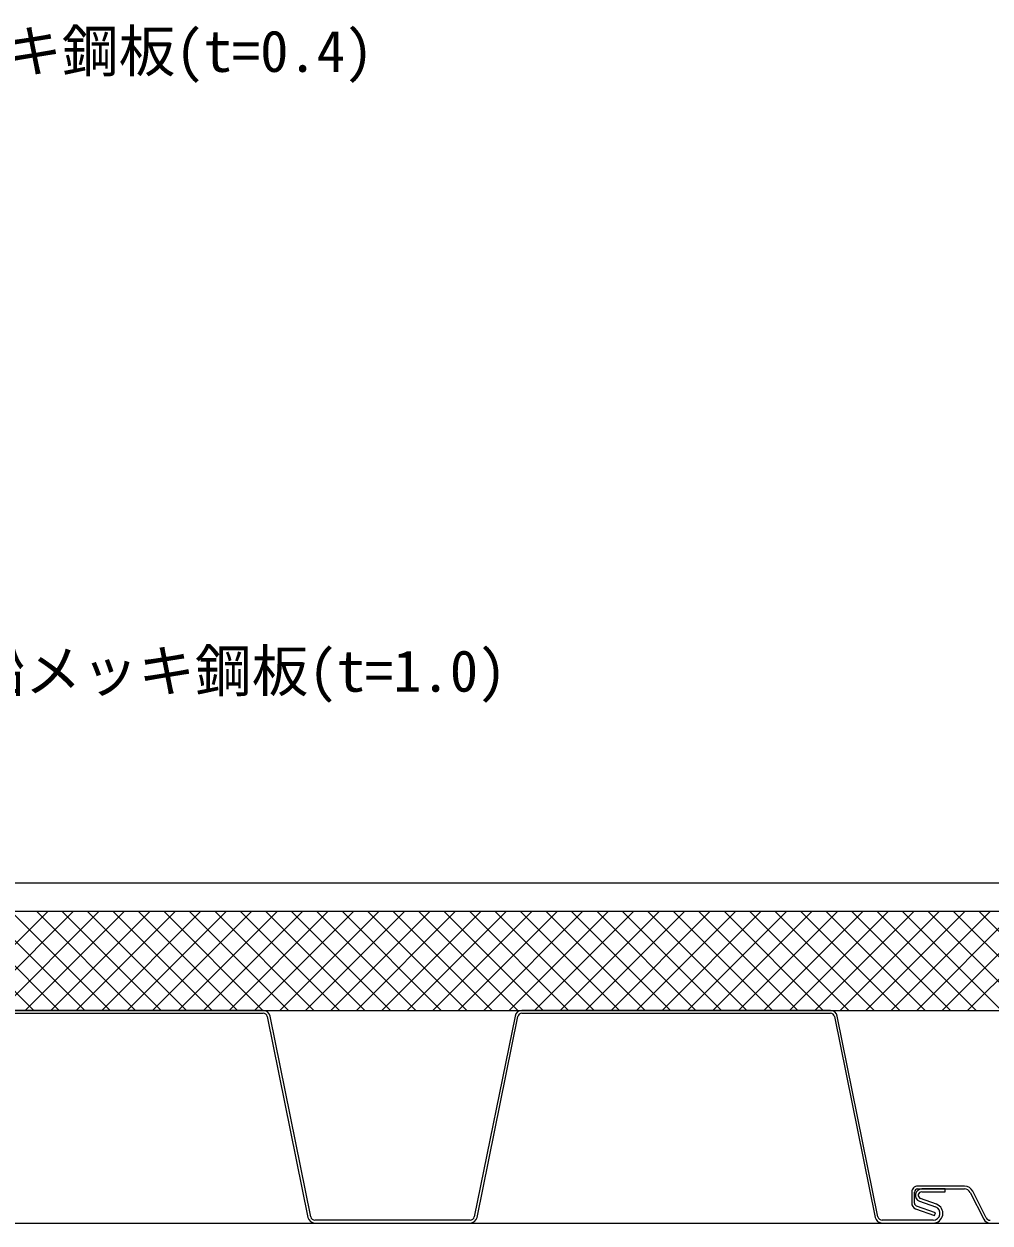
# Model space of a CAD drawing. Units: millimetres, scale not verified. Extents: x -1380 to 1380, y -955 to 955.
# Drawn here: x -160.3 to 180.3, y -210 to 212.9 of the extents above; entities that cross this region are included whole.
import ezdxf
from ezdxf.enums import TextEntityAlignment as Align

# ---------------------------------------------------------------- set-up
doc = ezdxf.new("R2010")
doc.units = ezdxf.units.MM
doc.header["$LTSCALE"] = 3
for name, color, linetype, lineweight in [('0-1_BOUSUI', 1, 'Continuous', 18), ('0-2_MOJI', 7, 'Continuous', 18), ('0-3_HATCH', 9, 'Continuous', 18), ('0-6_TEKKOTU', 7, 'Continuous', 18), ('0-7_dekki', 3, 'Continuous', 18), ('0-8_dannnetu', 6, 'Continuous', 18)]:
    doc.layers.add(name, color=color, linetype=linetype, lineweight=lineweight)
doc.styles.add('ＭＳ ゴシック', font='')
doc.styles.get('ＭＳ ゴシック').set_extended_font_data('MS Gothic')

msp = doc.modelspace()

# ---------------------------------------------------------------- linework, layer by layer
at = {"layer": '0-1_BOUSUI'}
msp.add_lwpolyline([(-460.046, 150.371), (-446.904, 150.371), (-405.046, 109.114), (-405.046, 69.114), (-405.046, -45.886), (-360.904, -90.029), (899.957, -90.029)], dxfattribs=at)
at = {"layer": '0-3_HATCH'}
for p, q in [((-156.823, -135.028), (-191.822, -100.029)), ((-186.755, -135.028), (-151.755, -100.029)), ((-147.843, -135.028), (-182.842, -100.029)), ((-177.775, -135.028), (-142.775, -100.029)), ((-138.862, -135.028), (-173.862, -100.029)), ((-168.794, -135.028), (-133.795, -100.029)), ((-129.882, -135.028), (-164.882, -100.029)), ((-159.814, -135.028), (-124.814, -100.029)), ((-120.902, -135.028), (-155.901, -100.029)), ((-150.834, -135.028), (-115.834, -100.029)), ((-111.922, -135.028), (-146.921, -100.029)), ((-141.854, -135.028), (-106.854, -100.029)), ((-102.941, -135.028), (-137.941, -100.029)), ((-132.873, -135.028), (-97.874, -100.029)), ((-93.961, -135.028), (-128.961, -100.029)), ((-123.893, -135.028), (-88.893, -100.029)), ((-84.981, -135.028), (-119.98, -100.029)), ((-114.913, -135.028), (-79.913, -100.029)), ((-76.001, -135.028), (-111, -100.029)), ((-105.932, -135.028), (-70.933, -100.029)), ((-67.02, -135.028), (-102.02, -100.029)), ((-96.952, -135.028), (-61.953, -100.029)), ((-58.04, -135.028), (-93.04, -100.029)), ((-87.972, -135.028), (-52.972, -100.029)), ((-49.06, -135.028), (-84.059, -100.029)), ((-78.992, -135.028), (-43.992, -100.029)), ((-40.08, -135.028), (-75.079, -100.029)), ((-70.011, -135.028), (-35.012, -100.029)), ((-31.099, -135.028), (-66.099, -100.029)), ((-61.031, -135.028), (-26.032, -100.029)), ((-22.119, -135.028), (-57.119, -100.029)), ((-52.051, -135.028), (-17.051, -100.029)), ((-13.139, -135.028), (-48.138, -100.029)), ((-43.071, -135.028), (-8.071, -100.029)), ((-4.158, -135.028), (-39.158, -100.029)), ((-34.09, -135.028), (0.909, -100.029)), ((4.822, -135.028), (-30.178, -100.029)), ((-25.11, -135.028), (9.889, -100.029)), ((13.802, -135.028), (-21.198, -100.029)), ((-16.13, -135.028), (18.87, -100.029)), ((22.782, -135.028), (-12.217, -100.029)), ((-7.15, -135.028), (27.85, -100.029)), ((31.763, -135.028), (-3.237, -100.029)), ((1.831, -135.028), (36.83, -100.029)), ((40.743, -135.028), (5.743, -100.029)), ((10.811, -135.028), (45.81, -100.029)), ((49.723, -135.028), (14.723, -100.029)), ((19.791, -135.028), (54.791, -100.029)), ((58.703, -135.028), (23.704, -100.029)), ((28.771, -135.028), (63.771, -100.029)), ((67.684, -135.028), (32.684, -100.029)), ((37.752, -135.028), (72.751, -100.029)), ((76.664, -135.028), (41.664, -100.029)), ((46.732, -135.028), (81.731, -100.029)), ((85.644, -135.028), (50.644, -100.029)), ((55.712, -135.028), (90.712, -100.029)), ((94.624, -135.028), (59.625, -100.029)), ((64.692, -135.028), (99.692, -100.029)), ((103.605, -135.028), (68.605, -100.029)), ((73.673, -135.028), (108.672, -100.029)), ((112.585, -135.028), (77.585, -100.029)), ((82.653, -135.028), (117.652, -100.029)), ((121.565, -135.028), (86.566, -100.029)), ((91.633, -135.028), (126.633, -100.029)), ((130.545, -135.028), (95.546, -100.029)), ((100.613, -135.028), (135.613, -100.029)), ((139.526, -135.028), (104.526, -100.029)), ((109.594, -135.028), (144.593, -100.029)), ((148.506, -135.028), (113.506, -100.029)), ((118.574, -135.028), (153.574, -100.029)), ((157.486, -135.028), (122.487, -100.029)), ((127.554, -135.028), (162.554, -100.029)), ((166.466, -135.028), (131.467, -100.029)), ((136.534, -135.028), (171.534, -100.029)), ((175.447, -135.028), (140.447, -100.029)), ((145.515, -135.028), (180.514, -100.029)), ((184.427, -135.028), (149.427, -100.029)), ((154.495, -135.028), (189.495, -100.029)), ((193.407, -135.028), (158.408, -100.029)), ((163.475, -135.028), (198.475, -100.029)), ((202.387, -135.028), (167.388, -100.029)), ((172.455, -135.028), (207.455, -100.029)), ((211.368, -135.028), (176.368, -100.029))]:
    msp.add_line(p, q, dxfattribs=at)
at = {"layer": '0-6_TEKKOTU'}
msp.add_line((-400.046, -210.029), (899.957, -210.029), dxfattribs=at)
at = {"layer": '0-7_dekki'}
for p, q in [((-75.954, -135.028), (-184.684, -135.028)), ((-75.954, -135.028), (-184.684, -135.028)), ((-75.954, -135.028), (-184.684, -135.028)), ((124.046, -135.028), (15.316, -135.028)), ((124.046, -135.028), (15.316, -135.028)), ((124.046, -135.028), (15.316, -135.028)), ((-184.684, -136.028), (-75.954, -136.028)), ((-184.684, -136.028), (-75.954, -136.028)), ((-184.684, -136.028), (-75.954, -136.028)), ((-74.484, -137.23), (-60.134, -208.025)), ((-74.484, -137.23), (-60.134, -208.025)), ((-74.484, -137.23), (-60.134, -208.025)), ((-59.154, -207.826), (-73.504, -137.032)), ((-59.154, -207.826), (-73.504, -137.032)), ((-59.154, -207.826), (-73.504, -137.032)), ((12.866, -137.032), (-1.484, -207.826)), ((12.866, -137.032), (-1.484, -207.826)), ((12.866, -137.032), (-1.484, -207.826)), ((-0.504, -208.025), (13.846, -137.23)), ((-0.504, -208.025), (13.846, -137.23)), ((-0.504, -208.025), (13.846, -137.23)), ((15.316, -136.028), (124.046, -136.028)), ((15.316, -136.028), (124.046, -136.028)), ((15.316, -136.028), (124.046, -136.028)), ((125.516, -137.23), (139.866, -208.025)), ((125.516, -137.23), (139.866, -208.025)), ((125.516, -137.23), (139.866, -208.025)), ((140.846, -207.826), (126.496, -137.032)), ((140.846, -207.826), (126.496, -137.032)), ((140.846, -207.826), (126.496, -137.032)), ((171.328, -197.029), (154.826, -197.029)), ((171.328, -197.029), (154.826, -197.029)), ((171.328, -197.029), (154.826, -197.029)), ((154.826, -198.029), (171.328, -198.029)), ((154.826, -198.029), (171.328, -198.029)), ((154.826, -198.029), (171.328, -198.029)), ((164.577, -198.029), (156.261, -198.029)), ((152.726, -199.129), (152.726, -203.009)), ((152.726, -199.129), (152.726, -203.009)), ((152.726, -199.129), (152.726, -203.009)), ((153.726, -203.009), (153.726, -199.129)), ((153.726, -203.009), (153.726, -199.129)), ((153.726, -203.009), (153.726, -199.129)), ((155.506, -202.315), (161.162, -204.373)), ((155.506, -202.315), (161.162, -204.373)), ((155.506, -202.315), (161.162, -204.373)), ((161.504, -203.433), (155.847, -201.375)), ((161.504, -203.433), (155.847, -201.375)), ((161.504, -203.433), (155.847, -201.375)), ((173.38, -199.29), (178.117, -208.656)), ((173.38, -199.29), (178.117, -208.656)), ((173.38, -199.29), (178.117, -208.656)), ((179.009, -208.205), (174.273, -198.839)), ((179.009, -208.205), (174.273, -198.839)), ((179.009, -208.205), (174.273, -198.839)), ((-2.954, -209.028), (-57.684, -209.028)), ((-2.954, -209.028), (-57.684, -209.028)), ((-2.954, -209.028), (-57.684, -209.028)), ((-57.684, -210.028), (-2.954, -210.028)), ((-57.684, -210.028), (-2.954, -210.028)), ((-57.684, -210.028), (-2.954, -210.028)), ((160.341, -209.028), (142.316, -209.028)), ((160.341, -209.028), (142.316, -209.028)), ((160.341, -209.028), (142.316, -209.028))]:
    msp.add_line(p, q, dxfattribs=at)
for points in [[(156.261, -199.029), (164.577, -199.029), (164.577, -198.029), (156.261, -198.029)], [(156.261, -199.029), (164.577, -199.029), (164.577, -198.029), (156.261, -198.029)], [(156.261, -199.029), (164.577, -199.029), (164.577, -198.029)], [(154.107, -204.982), (160.776, -207.409), (161.118, -206.47), (154.449, -204.042)], [(154.107, -204.982), (160.776, -207.409), (161.118, -206.47), (154.449, -204.042)], [(154.107, -204.982), (160.776, -207.409), (161.118, -206.47), (154.449, -204.042)], [(142.316, -210.028), (160.341, -210.028), (160.341, -210.028)], [(142.316, -210.028), (160.341, -210.028), (160.341, -210.028)], [(142.316, -210.028), (160.341, -210.028), (160.341, -210.028)]]:
    msp.add_lwpolyline(points, dxfattribs=at)
for centre, radius, start, end in [((-75.954, -137.528), 2.5, 11.45875, 90), ((-75.954, -137.528), 2.5, 11.45875, 90), ((-75.954, -137.528), 2.5, 11.45875, 90), ((15.316, -137.528), 2.5, 90, 168.54125), ((15.316, -137.528), 2.5, 90, 168.54125), ((15.316, -137.528), 2.5, 90, 168.54125), ((124.046, -137.528), 2.5, 11.45875, 90), ((124.046, -137.528), 2.5, 11.45875, 90), ((124.046, -137.528), 2.5, 11.45875, 90), ((-75.954, -137.528), 1.5, 11.45875, 90), ((-75.954, -137.528), 1.5, 11.45875, 90), ((-75.954, -137.528), 1.5, 11.45875, 90), ((15.316, -137.528), 1.5, 90, 168.54125), ((15.316, -137.528), 1.5, 90, 168.54125), ((15.316, -137.528), 1.5, 90, 168.54125), ((124.046, -137.528), 1.5, 11.45875, 90), ((124.046, -137.528), 1.5, 11.45875, 90), ((124.046, -137.528), 1.5, 11.45875, 90), ((154.826, -199.129), 2.1, 89.99779, 180.00534), ((154.826, -199.129), 2.1, 89.99779, 180.00534), ((154.826, -199.129), 2.1, 89.99779, 180.00534), ((154.826, -199.129), 1.1, 89.99695, 180.00737), ((154.826, -199.129), 1.1, 89.99695, 180.00737), ((154.826, -199.129), 1.1, 89.99695, 180.00737), ((156.26, -200.238), 2.209, 89.98129, 250.02867), ((156.26, -200.238), 2.209, 89.98129, 250.02867), ((156.26, -200.238), 2.209, 89.98129, 250.02867), ((171.328, -200.329), 3.3, 26.84132, 90.00102), ((171.328, -200.329), 3.3, 26.84132, 90.00102), ((171.328, -200.329), 3.3, 26.84132, 90.00102), ((171.328, -197.529), 0.5, 270, 270.0011), ((171.328, -200.329), 2.3, 26.84406, 90.0011), ((171.328, -197.529), 0.5, 270, 270.0011), ((171.328, -200.329), 2.3, 26.84406, 90.0011), ((171.328, -197.529), 0.5, 270, 270.0011), ((171.328, -200.329), 2.3, 26.84406, 90.0011), ((156.26, -200.238), 1.209, 89.97472, 250.03702), ((156.26, -200.238), 1.209, 89.97472, 250.03702), ((156.26, -200.238), 1.209, 89.97472, 250.03702), ((154.825, -203.009), 2.099, 179.98998, 250.00003), ((154.825, -203.009), 2.099, 179.98998, 250.00003), ((154.825, -203.009), 2.099, 179.98998, 250.00003), ((154.825, -203.009), 1.099, 179.98615, 250.00013), ((154.825, -203.009), 1.099, 179.98615, 250.00013), ((154.825, -203.009), 1.099, 179.98615, 250.00013), ((154.278, -204.512), 0.5, 69.99931, 70.00013), ((154.278, -204.512), 0.5, 69.99931, 70.00013), ((154.278, -204.512), 0.5, 69.99931, 70.00013), ((160.341, -206.628), 3.4, 270.00015, 70.00097), ((160.341, -206.628), 3.4, 270.00015, 70.00097), ((160.341, -206.628), 3.4, 270.00015, 70.00097), ((160.341, -206.628), 2.4, 270.00017, 70.00058), ((160.341, -206.628), 2.4, 270.00017, 70.00058), ((160.341, -206.628), 2.4, 270.00017, 70.00058), ((161.333, -203.903), 0.5, 70.00097, 70.00494), ((161.333, -203.903), 0.5, 70.00097, 70.00494), ((161.333, -203.903), 0.5, 70.00097, 70.00494), ((-57.684, -207.528), 2.5, 191.45875, 270), ((-57.684, -207.528), 2.5, 191.45875, 270), ((-57.684, -207.528), 2.5, 191.45875, 270), ((-57.684, -207.528), 1.5, 191.45875, 270), ((-57.684, -207.528), 1.5, 191.45875, 270), ((-57.684, -207.528), 1.5, 191.45875, 270), ((-2.954, -207.528), 1.5, 270, 348.54125), ((-2.954, -207.528), 1.5, 270, 348.54125), ((-2.954, -207.528), 1.5, 270, 348.54125), ((-2.954, -207.528), 2.5, 270, 348.54125), ((-2.954, -207.528), 2.5, 270, 348.54125), ((-2.954, -207.528), 2.5, 270, 348.54125), ((142.316, -207.528), 2.5, 191.45875, 270), ((142.316, -207.528), 2.5, 191.45875, 270), ((142.316, -207.528), 2.5, 191.45875, 270), ((142.316, -207.528), 1.5, 191.45875, 270), ((142.316, -207.528), 1.5, 191.45875, 270), ((142.316, -207.528), 1.5, 191.45875, 270), ((180.349, -207.527), 2.502, 206.84441, 269.97006), ((180.349, -207.527), 2.502, 206.84441, 269.97006), ((180.349, -207.527), 2.502, 206.84441, 269.97006), ((180.349, -207.527), 1.502, 206.84933, 269.96136), ((180.349, -207.527), 1.502, 206.84933, 269.96136), ((180.349, -207.527), 1.502, 206.84933, 269.96136)]:
    msp.add_arc(centre, radius, start, end, dxfattribs=at)
at = {"layer": '0-8_dannnetu'}
for p, q in [((-415.046, -100.029), (899.957, -100.029)), ((-300.046, -135.029), (899.957, -135.029))]:
    msp.add_line(p, q, dxfattribs=at)

# ---------------------------------------------------------------- texts
at = {"layer": '0-2_MOJI', "style": 'ＭＳ ゴシック'}
for s, p in [('捨笠木：溶融亜鉛メッキ鋼板(t=0.4)', (-366.859, 191.558)), ('溶融亜鉛メッキ鋼板(t=1.0)', (-239.951, -27.034))]:
    msp.add_text(s, height=14.66, dxfattribs=at).set_placement(p, align=Align.BOTTOM_LEFT)

doc.saveas('drawing.dxf')
